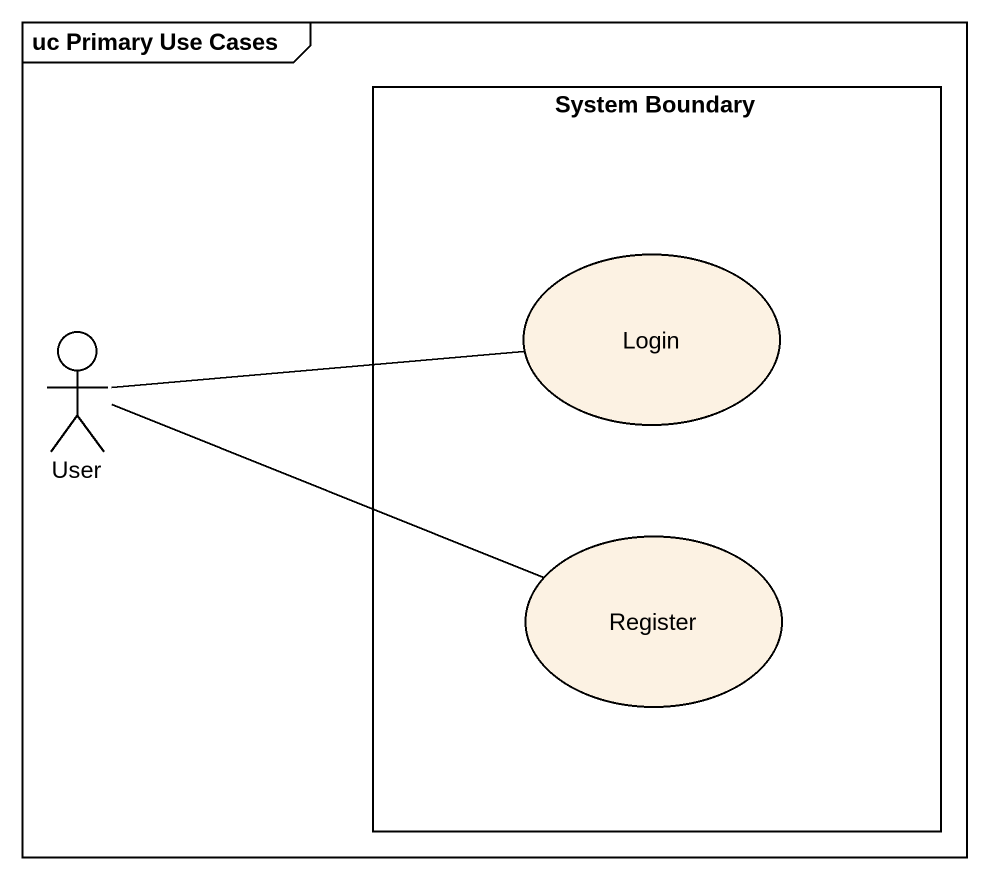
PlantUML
@startuml
mainframe uc Primary Use Cases
rectangle "System Boundary" as System_Boundary {
  usecase Login
  usecase Register
}
actor User
User -right- Login
User -right- Register
@enduml
